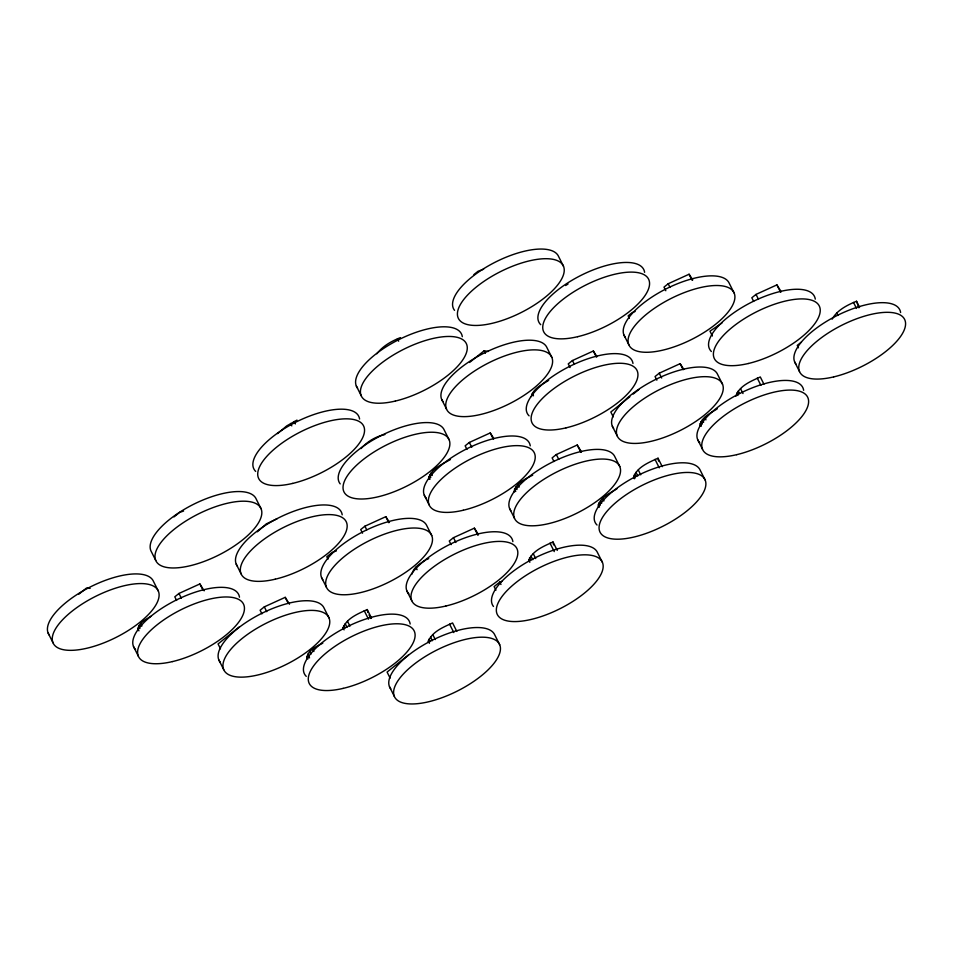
<?xml version="1.0" encoding="UTF-8"?>
<svg xmlns="http://www.w3.org/2000/svg" width="953" height="953" viewBox="0 0 953 953"><rect width="100%" height="100%" fill="white"/><g stroke="black" fill="none" stroke-linecap="round" stroke-linejoin="round"><path stroke-width="1.43" d="M450.447 459.525C442.537 464.123 431.292 468.554 428.802 478.108L429.422 479.192M617.02 488.734C610.182 493.154 600.152 497.275 598.234 505.912L598.853 506.996M342.83 628.897C345.808 618.58 358.149 613.696 367.239 609.551L371.491 617.997M428.159 642.298C431.149 631.982 443.49 627.098 452.58 622.952L456.821 631.398M531.429 396.579C533.013 388.502 542.364 384.488 548.654 380.378M528.593 561.317C531.583 551.001 543.925 546.129 553.014 541.983L557.267 550.417M662.264 466.66L658.023 458.214C648.933 462.36 636.592 467.232 633.602 477.56L634.257 478.704M717.264 408.825C710.986 412.947 701.622 416.961 700.038 425.038L700.705 426.182M735.883 396.293C738.873 385.977 751.214 381.105 760.291 376.959L763.937 384.19M412.101 573.98C413.245 567.464 419.951 563.783 425.062 560.447M532.679 475.178C525.508 478.859 515.275 483.362 513.977 492.153M137.756 630.457C137.732 623.298 145.785 619.545 151.05 616.234M306.783 658.583C307.128 650.506 316.456 646.384 322.781 643.18M832.148 319.16C837.091 310.07 847.288 305.079 856.521 301.255L859.546 307.295M376.864 353.777C382.725 346.058 391.54 341.079 400.451 337.624M257.37 531.798L266.292 523.888L277.109 518.754M361.032 448.589C367.239 441.596 375.732 436.474 384.905 434.544M277.573 433.627L286.71 425.896L296.991 420.106M473.891 274.595L478.096 271.236L483.612 269.222M174.006 516.907L179.664 512.369L183.584 511.046M78.73 594.267L86.556 588.001L90.13 588.382M204.156 590.824L199.88 583.939L178.985 593.457L174.792 596.816L176.603 600.438M469.591 362.45L484.16 350.764L488.436 351.443M239.286 626.931L218.058 643.954L220.488 648.779M289.486 604.226L285.209 597.34L264.315 606.858L260.121 610.23L261.944 613.839M389.467 522.363L385.798 516.681L364.904 526.199L360.71 529.558L362.533 533.18M493.916 438.606L490.247 432.936L469.352 442.442L465.147 445.813L466.97 449.435M597.019 356.696L593.338 351.014L572.443 360.532L568.25 363.891L570.073 367.513M692.748 279.92L689.079 274.238L668.184 283.756L663.991 287.127L665.813 290.736M581.497 451.901L577.22 445.015L556.326 454.533L552.132 457.893L553.955 461.514M781.186 291.773L776.909 284.887L756.015 294.406L751.822 297.765L753.644 301.386M478.037 533.835L474.368 528.153L453.473 537.671L449.28 541.03L451.091 544.651M629.873 396.746L610.825 412.03L613.244 416.854M633.245 394.042L638.844 389.551M683.813 369.359L680.132 363.677L659.238 373.195L655.045 376.554L656.867 380.176M408.301 655.068L387.085 672.079L390.111 678.119M502.386 581.187L499.777 582.069L494.119 586.607L495.929 590.229M801.449 342.032L797.244 345.391L798.459 347.809M565.617 285.519L568.048 283.994M721.993 322.972L709.973 331.167L712.403 335.992M426.277 559.721L428.707 558.589M635.103 311.488L632.339 312.501L628.146 315.86L629.361 318.278M336.385 550.917L332.454 552.24L326.808 556.778L328.011 559.185M858.903 307.771L856.521 301.255M853.507 302.435L856.544 308.462M836.794 313.037L837.997 315.443M776.909 284.887L780.543 292.13M794.659 361.902L799.507 371.551M756.015 294.406L758.445 299.23M734.144 293.036A58.669 22.92 -26.7 0 0 647.361 313.525A58.669 22.92 -26.7 0 0 662.978 350.108A58.669 22.92 -26.7 0 0 734.144 293.036L729.283 283.386A58.669 22.92 -26.7 0 0 664.884 289.498A58.669 22.92 -26.7 0 0 625.216 337.159M757.29 378.127L760.923 385.369M689.079 274.238L692.116 280.277M740.564 388.729L742.995 393.553M738.253 391.064L739.468 393.482M736.705 393.112L737.92 395.519M722.505 384.202A58.669 22.92 -26.7 0 0 635.722 404.691A58.669 22.92 -26.7 0 0 651.34 441.263A58.669 22.92 -26.7 0 0 722.505 384.202L717.657 374.553A58.669 22.92 -26.7 0 0 653.246 380.664A58.669 22.92 -26.7 0 0 613.577 428.314M668.184 283.756L670.007 287.377M680.132 363.677L683.17 369.716M704.732 417.474L705.947 419.88M702.421 419.808L703.624 422.215M700.872 421.845L702.087 424.264M700.086 423.597L701.301 426.003M697.691 439.655L702.54 449.304M659.238 373.195L661.668 378.019M705.125 479.978A58.669 22.92 -26.7 0 0 618.342 500.468A58.669 22.92 -26.7 0 0 633.959 537.039A58.669 22.92 -26.7 0 0 705.125 479.978L700.264 470.329A58.669 22.92 -26.7 0 0 634.495 477.155A58.669 22.92 -26.7 0 0 597.031 525.02M623.989 335.087L628.837 344.736M563.473 266.221A58.669 22.92 -26.7 0 0 476.691 286.722A58.669 22.92 -26.7 0 0 492.308 323.293A58.669 22.92 -26.7 0 0 563.473 266.221L558.625 256.571A58.669 22.92 -26.7 0 0 494.214 262.694A58.669 22.92 -26.7 0 0 454.545 310.344M655.009 459.382L659.25 467.828M593.338 351.014L596.375 357.041M638.296 469.996L640.714 474.82M635.973 472.331L637.795 475.94M612.35 426.253L617.21 435.902M634.424 474.368L635.639 476.774M633.65 476.107L634.865 478.525M572.443 360.532L574.266 364.153M619.784 466.565A58.669 22.92 -26.7 0 0 533.001 487.066A58.669 22.92 -26.7 0 0 548.618 523.638A58.669 22.92 -26.7 0 0 619.784 466.565L614.935 456.916A58.669 22.92 -26.7 0 0 550.524 463.039A58.669 22.92 -26.7 0 0 510.868 510.689M551.835 357.387A58.669 22.92 -26.7 0 0 465.052 377.876A58.669 22.92 -26.7 0 0 480.669 414.46A58.669 22.92 -26.7 0 0 551.835 357.387L546.986 347.738A58.669 22.92 -26.7 0 0 482.575 353.849A58.669 22.92 -26.7 0 0 442.919 401.511M577.22 445.015L580.853 452.258M602.701 498.538L603.916 500.944M600.461 500.849L601.677 503.255M598.996 502.839L600.211 505.257M598.27 504.53L599.485 506.936M532.25 393.386L533.466 395.805M556.326 454.533L558.756 459.358M602.403 562.341A58.669 22.92 -26.7 0 0 515.621 582.843A58.669 22.92 -26.7 0 0 531.238 619.414A58.669 22.92 -26.7 0 0 602.403 562.341L597.543 552.692A58.669 22.92 -26.7 0 0 533.144 558.815A58.669 22.92 -26.7 0 0 493.475 606.465M484.16 350.764L485.375 353.182M550 543.15L554.253 551.596M517.896 484.755L519.111 487.162M490.247 432.936L493.273 438.964M515.776 487.102L516.991 489.52M514.489 489.115L515.692 491.534M533.287 553.753L535.717 558.577M509.629 508.628L514.489 518.277M530.976 556.087L532.798 559.709M529.427 558.124L530.642 560.543M528.641 559.876L529.856 562.282M469.352 442.442L471.771 447.267M441.68 399.45L446.54 409.099M449.113 439.762A58.669 22.92 -26.7 0 0 362.331 460.251A58.669 22.92 -26.7 0 0 377.948 496.835A58.669 22.92 -26.7 0 0 449.113 439.762L444.265 430.113A58.669 22.92 -26.7 0 0 379.854 436.224A58.669 22.92 -26.7 0 0 340.197 483.886M397.449 338.803L398.652 341.21M474.368 528.153L478.001 535.395M499.777 582.069L500.98 584.487M431.03 473.045L432.233 475.464M429.565 475.047L430.78 477.453M428.838 476.726L430.053 479.145M453.473 537.671L455.891 542.495M424.299 495.226L429.148 504.876M499.682 644.716A58.669 22.92 -26.7 0 0 412.899 665.206A58.669 22.92 -26.7 0 0 428.516 701.789A58.669 22.92 -26.7 0 0 499.682 644.716L494.833 635.067A58.669 22.92 -26.7 0 0 430.422 641.178A58.669 22.92 -26.7 0 0 390.754 688.84M431.733 535.538A58.669 22.92 -26.7 0 0 344.95 556.028A58.669 22.92 -26.7 0 0 360.568 592.599A58.669 22.92 -26.7 0 0 431.733 535.538L426.884 525.889A58.669 22.92 -26.7 0 0 362.474 532A58.669 22.92 -26.7 0 0 322.805 579.662M356.351 386.036L361.199 395.686M449.566 624.132L453.819 632.578M415.865 567.273L417.08 569.68M385.798 516.681L388.836 522.721M432.853 634.734L435.271 639.558M430.53 637.069L432.352 640.69M406.919 591.003L411.767 600.652M428.993 639.106L430.196 641.524M428.207 640.857L429.422 643.263M364.904 526.199L366.726 529.82M294.132 421.512L295.347 423.93M290.57 423.489L291.785 425.896M369.014 614.852L370.836 618.473M364.237 610.73L368.477 619.164M389.527 686.779L394.375 696.429M347.511 621.332L349.942 626.157M345.2 623.667L347.023 627.277M321.578 577.589L326.426 587.239M343.652 625.704L344.867 628.11M342.866 627.455L344.081 629.862M329.011 617.913A58.669 22.92 -26.7 0 0 242.229 638.403A58.669 22.92 -26.7 0 0 257.846 674.974A58.669 22.92 -26.7 0 0 329.011 617.913L324.163 608.264A58.669 22.92 -26.7 0 0 259.752 614.375A58.669 22.92 -26.7 0 0 220.083 662.025M261.062 508.723A58.669 22.92 -26.7 0 0 174.28 529.213A58.669 22.92 -26.7 0 0 189.897 565.796A58.669 22.92 -26.7 0 0 261.062 508.723L256.214 499.074A58.669 22.92 -26.7 0 0 194.543 503.815A58.669 22.92 -26.7 0 0 150.908 550.786L155.768 560.435M312.655 649.124L313.871 651.53M285.209 597.34L288.247 603.38M309.689 651.792L310.904 654.211M307.724 654.258L309.546 657.88M306.759 656.534L307.974 658.94M264.315 606.858L266.745 611.683M236.249 564.188L241.097 573.837M199.88 583.939L202.906 589.967M218.856 659.964L223.717 669.614M178.985 593.457L181.404 598.281M158.341 591.098A58.669 22.92 -26.7 0 0 71.558 611.588A58.669 22.92 -26.7 0 0 87.176 648.171A58.669 22.92 -26.7 0 0 158.341 591.098L153.493 581.449A58.669 22.92 -26.7 0 0 89.082 587.56A58.669 22.92 -26.7 0 0 49.413 635.222M140.675 623.667L141.878 626.073M138.697 626.133L139.912 628.551M137.732 628.396L138.947 630.815M133.527 646.563L138.376 656.212M48.186 633.161L53.046 642.81M658.023 458.214L658.583 461.109M553.014 541.983L553.574 544.866M367.239 609.551L367.798 612.445M795.886 363.963A58.669 22.92 -26.7 0 1 838.295 314.931A58.669 22.92 -26.7 0 1 900.609 312.536M699.752 442.645A58.669 22.92 -26.7 0 1 739.945 393.375A58.669 22.92 -26.7 0 1 803.641 390.301M306.258 676.356A58.669 22.92 -26.7 0 1 346.439 627.086A58.669 22.92 -26.7 0 1 410.147 624.012M711.379 351.49A58.669 22.92 -26.7 0 1 751.572 302.208A58.669 22.92 -26.7 0 1 815.28 299.135M408.98 593.981A58.669 22.92 -26.7 0 1 449.161 544.711A58.669 22.92 -26.7 0 1 512.869 541.638M426.36 498.205A58.669 22.92 -26.7 0 1 466.553 448.934A58.669 22.92 -26.7 0 1 530.249 445.861M529.082 415.842A58.669 22.92 -26.7 0 1 569.275 366.571A58.669 22.92 -26.7 0 1 632.971 363.486M135.588 649.553A58.669 22.92 -26.7 0 1 175.781 600.283A58.669 22.92 -26.7 0 1 239.477 597.197M540.72 324.675A58.669 22.92 -26.7 0 1 580.901 275.405A58.669 22.92 -26.7 0 1 644.609 272.332M237.476 566.249A58.669 22.92 -26.7 0 1 279.872 517.217A58.669 22.92 -26.7 0 1 342.198 514.823M255.69 471.401A58.669 22.92 -26.7 0 1 295.883 422.131A58.669 22.92 -26.7 0 1 359.579 419.046M357.578 388.109A58.669 22.92 -26.7 0 1 399.986 339.065A58.669 22.92 -26.7 0 1 462.3 336.683M833.649 376.911A58.669 22.92 -26.7 0 0 904.814 319.839A58.669 22.92 -26.7 0 0 818.031 340.34A58.669 22.92 -26.7 0 0 833.649 376.911M736.681 454.676A58.669 22.92 -26.7 0 0 807.846 397.604A58.669 22.92 -26.7 0 0 721.064 418.093A58.669 22.92 -26.7 0 0 736.681 454.676M343.175 688.376A58.669 22.92 -26.7 0 0 414.352 631.315A58.669 22.92 -26.7 0 0 327.558 651.804A58.669 22.92 -26.7 0 0 343.175 688.376M748.308 363.51A58.669 22.92 -26.7 0 0 819.473 306.437A58.669 22.92 -26.7 0 0 732.69 326.927A58.669 22.92 -26.7 0 0 748.308 363.51M445.897 606.013A58.669 22.92 -26.7 0 0 517.062 548.94A58.669 22.92 -26.7 0 0 430.279 569.429A58.669 22.92 -26.7 0 0 445.897 606.013M463.289 510.236A58.669 22.92 -26.7 0 0 534.454 453.163A58.669 22.92 -26.7 0 0 447.672 473.653A58.669 22.92 -26.7 0 0 463.289 510.236M566.011 427.861A58.669 22.92 -26.7 0 0 637.176 370.788A58.669 22.92 -26.7 0 0 550.393 391.29A58.669 22.92 -26.7 0 0 566.011 427.861M172.517 661.573A58.669 22.92 -26.7 0 0 243.682 604.5A58.669 22.92 -26.7 0 0 156.9 624.989A58.669 22.92 -26.7 0 0 172.517 661.573M577.637 336.695A58.669 22.92 -26.7 0 0 648.802 279.634A58.669 22.92 -26.7 0 0 562.02 300.124A58.669 22.92 -26.7 0 0 577.637 336.695M275.226 579.198A58.669 22.92 -26.7 0 0 346.404 522.137A58.669 22.92 -26.7 0 0 259.609 542.626A58.669 22.92 -26.7 0 0 275.226 579.198M292.619 483.421A58.669 22.92 -26.7 0 0 363.784 426.36A58.669 22.92 -26.7 0 0 277.001 446.85A58.669 22.92 -26.7 0 0 292.619 483.421M395.34 401.058A58.669 22.92 -26.7 0 0 466.505 343.985A58.669 22.92 -26.7 0 0 379.723 364.475A58.669 22.92 -26.7 0 0 395.34 401.058"/></g></svg>
